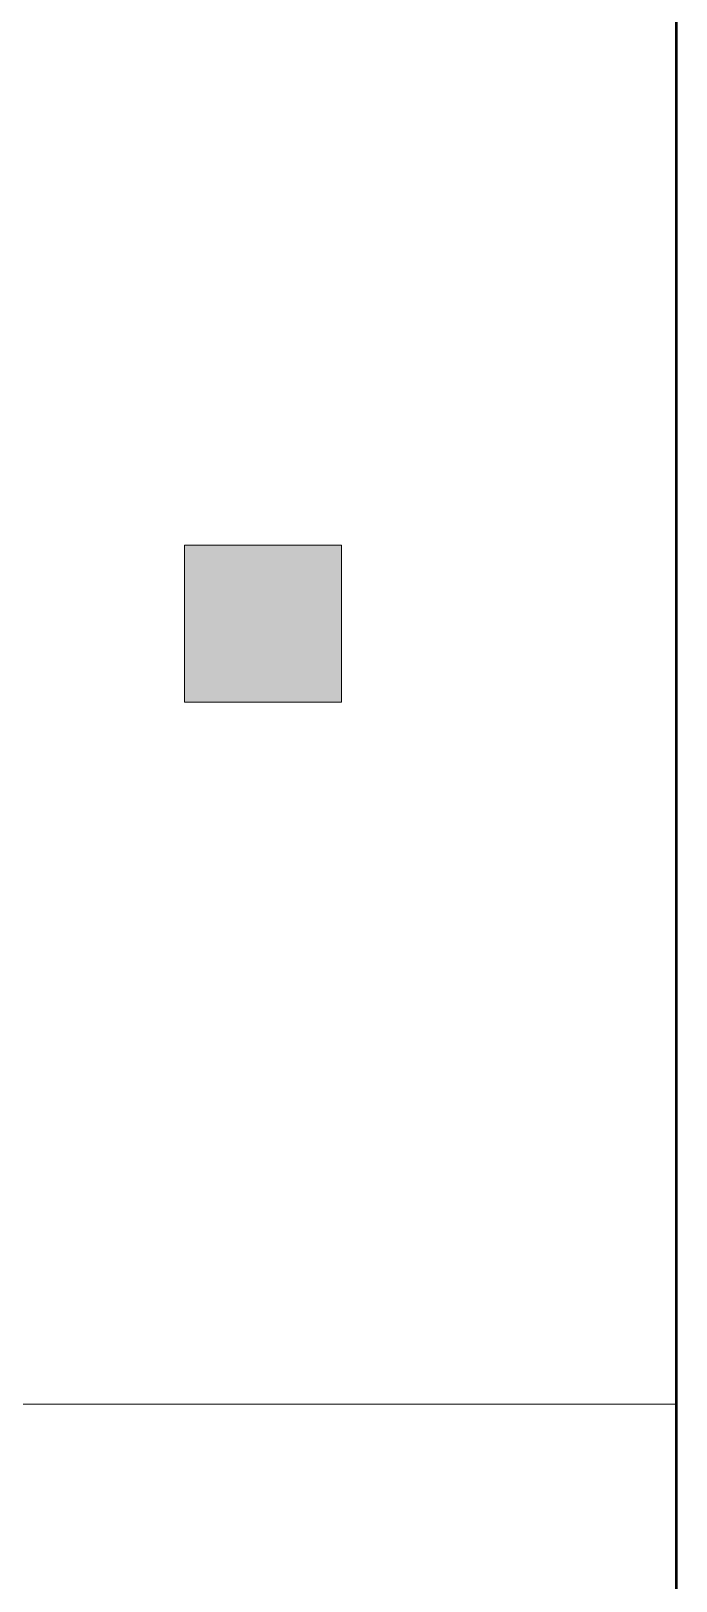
# Model space of a CAD drawing. Extents: x -200722 to 834823, y -494970 to 88783.
# Drawn here: x 523724 to 525079, y -91421 to -88163 of the extents above; entities that cross this region are included whole.
import ezdxf

# ---------------------------------------------------------------- set-up
doc = ezdxf.new("R2010")
doc.units = 0
doc.header["$LTSCALE"] = 100
doc.header["$MEASUREMENT"] = 0
doc.layers.get('0').update_dxf_attribs({"linetype": 'CONTINUOUS'})
doc.layers.add('9_TITLE TEXT', color=7, linetype='CONTINUOUS', lineweight=20)

msp = doc.modelspace()

# ---------------------------------------------------------------- hatches: boundary and pattern name
at = {"layer": '9_TITLE TEXT', "true_color": 0x000000}
h = msp.add_hatch(color=18, dxfattribs=at)
h.dxf.hatch_style = 1
h.paths.add_polyline_path([(524376.3, -89243.6), (524046.4, -89243.6), (524046.4, -89573.4), (524376.3, -89573.4)])

# ---------------------------------------------------------------- linework, layer by layer
at = {"color": 18, "true_color": 0x000000}
msp.add_lwpolyline([(433669.4, -104400.4), (525079.4, -104400.4), (525079.4, -40160.4), (433669.4, -40160.4)], close=True, dxfattribs=at)
at = {"layer": '9_TITLE TEXT', "color": 18, "true_color": 0x000000}
msp.add_line((525079.4, -91049.1), (515839.4, -91049.1), dxfattribs=at)
at = {"layer": '9_TITLE TEXT', "color": 18, "lineweight": 50, "true_color": 0x000000}
msp.add_lwpolyline([(525079.4, -104400.4), (515839.4, -104400.4), (515839.4, -40160.4), (525079.4, -40160.4)], close=True, dxfattribs=at)
at = {"layer": '9_TITLE TEXT', "color": 18, "true_color": 0x000000}
msp.add_lwpolyline([(525079.4, -40160.4), (525079.4, -104400.4)], dxfattribs=at)
msp.add_lwpolyline([(524376.3, -89243.6), (524046.4, -89243.6), (524046.4, -89573.4), (524376.3, -89573.4)], close=True, dxfattribs=at)

doc.saveas('drawing.dxf')
